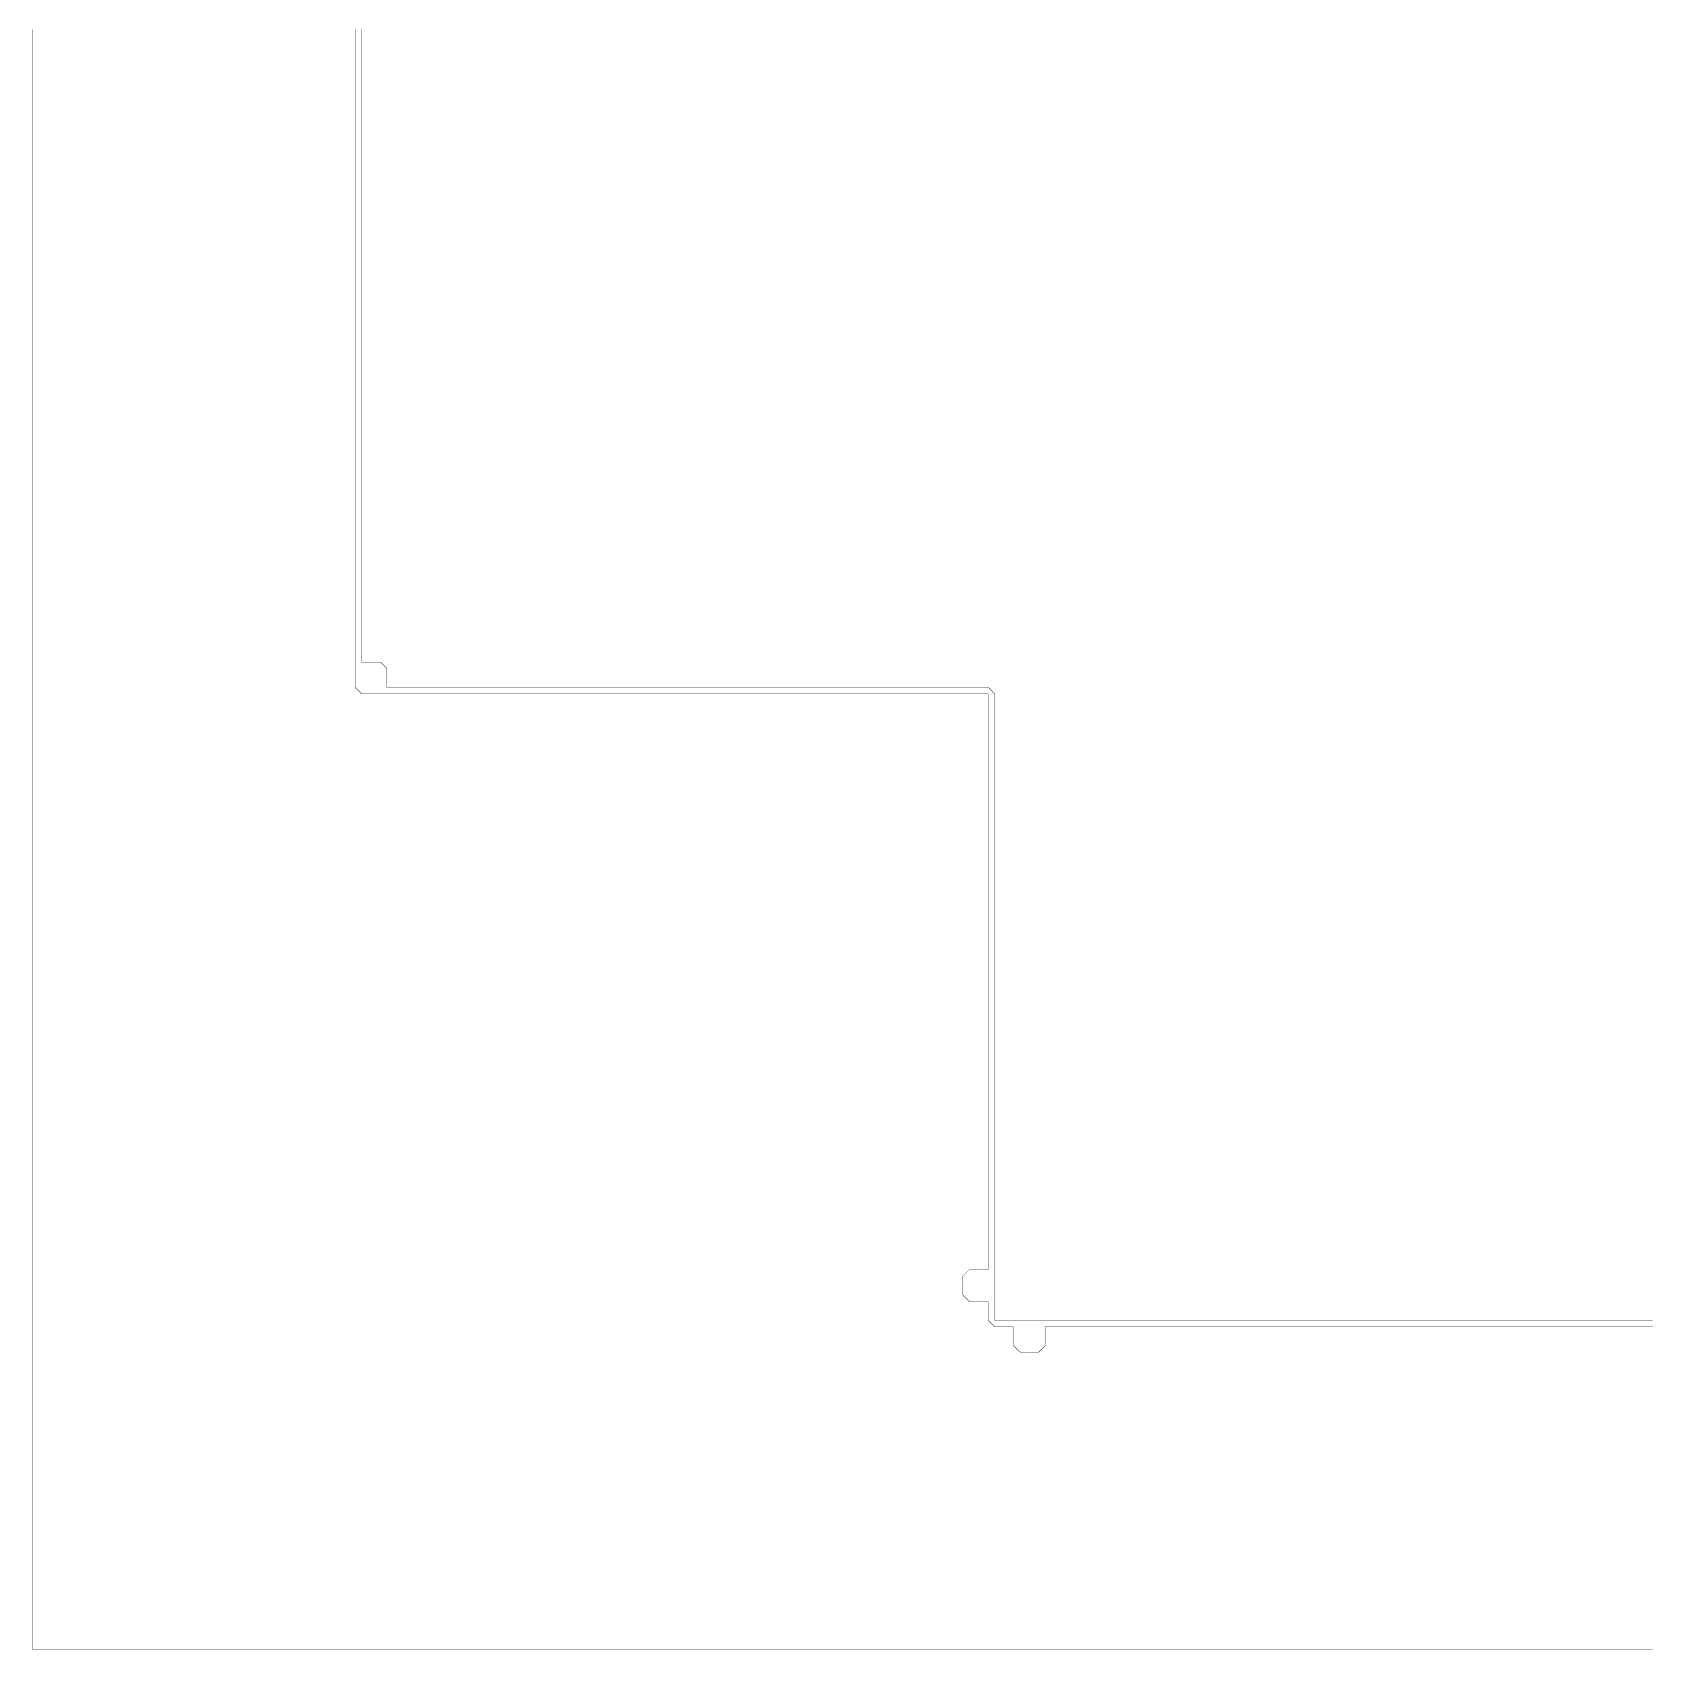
# Model space of a CAD drawing. Header units: metres. Extents: x 0 to 4990, y -4990 to 0.
# Drawn here: x 0 to 2495, y -4990 to -2495 of the extents above; entities that cross this region are included whole.
import ezdxf

# ---------------------------------------------------------------- set-up
doc = ezdxf.new("R2010")
doc.units = ezdxf.units.M
doc.layers.add('conductor', color=1, linetype='Continuous')
doc.layers.add('substrate', color=5, linetype='Continuous')

msp = doc.modelspace()

# ---------------------------------------------------------------- linework, layer by layer
at = {"layer": 'conductor', "const_width": 0.5}
msp.add_lwpolyline([(507.8125, -2490.234375), (507.8125, -2500), (507.8125, -2509.765625), (507.8125, -2519.53125), (507.8125, -2529.296875), (507.8125, -2539.0625), (507.8125, -2548.828125), (507.8125, -2558.59375), (507.8125, -2568.359375), (507.8125, -2578.125), (507.8125, -2587.890625), (507.8125, -2597.65625), (507.8125, -2607.421875), (507.8125, -2617.1875), (507.8125, -2626.953125), (507.8125, -2636.71875), (507.8125, -2646.484375), (507.8125, -2656.25), (507.8125, -2666.015625), (507.8125, -2675.78125), (507.8125, -2685.546875), (507.8125, -2695.3125), (507.8125, -2705.078125), (507.8125, -2714.84375), (507.8125, -2724.609375), (507.8125, -2734.375), (507.8125, -2744.140625), (507.8125, -2753.90625), (507.8125, -2763.671875), (507.8125, -2773.4375), (507.8125, -2783.203125), (507.8125, -2792.96875), (507.8125, -2802.734375), (507.8125, -2812.5), (507.8125, -2822.265625), (507.8125, -2832.03125), (507.8125, -2841.796875), (507.8125, -2851.5625), (507.8125, -2861.328125), (507.8125, -2871.09375), (507.8125, -2880.859375), (507.8125, -2890.625), (507.8125, -2900.390625), (507.8125, -2910.15625), (507.8125, -2919.921875), (507.8125, -2929.6875), (507.8125, -2939.453125), (507.8125, -2949.21875), (507.8125, -2958.984375), (507.8125, -2968.75), (507.8125, -2978.515625), (507.8125, -2988.28125), (507.8125, -2998.046875), (507.8125, -3007.8125), (507.8125, -3017.578125), (507.8125, -3027.34375), (507.8125, -3037.109375), (507.8125, -3046.875), (507.8125, -3056.640625), (507.8125, -3066.40625), (507.8125, -3076.171875), (507.8125, -3085.9375), (507.8125, -3095.703125), (507.8125, -3105.46875), (507.8125, -3115.234375), (507.8125, -3125), (507.8125, -3134.765625), (507.8125, -3144.53125), (507.8125, -3154.296875), (507.8125, -3164.0625), (507.8125, -3173.828125), (507.8125, -3183.59375), (507.8125, -3193.359375), (507.8125, -3203.125), (507.8125, -3212.890625), (507.8125, -3222.65625), (507.8125, -3232.421875), (507.8125, -3242.1875), (507.8125, -3251.953125), (507.8125, -3261.71875), (507.8125, -3271.484375), (507.8125, -3281.25), (507.8125, -3291.015625), (507.8125, -3300.78125), (507.8125, -3310.546875), (507.8125, -3320.3125), (507.8125, -3330.078125), (507.8125, -3339.84375), (507.8125, -3349.609375), (507.8125, -3359.375), (507.8125, -3369.140625), (507.8125, -3378.90625), (507.8125, -3388.671875), (507.8125, -3398.4375), (507.8125, -3408.203125), (507.8125, -3417.96875), (507.8125, -3427.734375), (507.8125, -3437.5), (507.8125, -3447.265625), (507.8125, -3457.03125), (507.8125, -3466.796875), (517.578125, -3466.796875), (527.34375, -3466.796875), (537.109375, -3466.796875), (546.875, -3476.5625), (546.875, -3486.328125), (546.875, -3496.09375), (546.875, -3505.859375), (556.640625, -3505.859375), (566.40625, -3505.859375), (576.171875, -3505.859375), (585.9375, -3505.859375), (595.703125, -3505.859375), (605.46875, -3505.859375), (615.234375, -3505.859375), (625, -3505.859375), (634.765625, -3505.859375), (644.53125, -3505.859375), (654.296875, -3505.859375), (664.0625, -3505.859375), (673.828125, -3505.859375), (683.59375, -3505.859375), (693.359375, -3505.859375), (703.125, -3505.859375), (712.890625, -3505.859375), (722.65625, -3505.859375), (732.421875, -3505.859375), (742.1875, -3505.859375), (751.953125, -3505.859375), (761.71875, -3505.859375), (771.484375, -3505.859375), (781.25, -3505.859375), (791.015625, -3505.859375), (800.78125, -3505.859375), (810.546875, -3505.859375), (820.3125, -3505.859375), (830.078125, -3505.859375), (839.84375, -3505.859375), (849.609375, -3505.859375), (859.375, -3505.859375), (869.140625, -3505.859375), (878.90625, -3505.859375), (888.671875, -3505.859375), (898.4375, -3505.859375), (908.203125, -3505.859375), (917.96875, -3505.859375), (927.734375, -3505.859375), (937.5, -3505.859375), (947.265625, -3505.859375), (957.03125, -3505.859375), (966.796875, -3505.859375), (976.5625, -3505.859375), (986.328125, -3505.859375), (996.09375, -3505.859375), (1005.859375, -3505.859375), (1015.625, -3505.859375), (1025.390625, -3505.859375), (1035.15625, -3505.859375), (1044.921875, -3505.859375), (1054.6875, -3505.859375), (1064.453125, -3505.859375), (1074.21875, -3505.859375), (1083.984375, -3505.859375), (1093.75, -3505.859375), (1103.515625, -3505.859375), (1113.28125, -3505.859375), (1123.046875, -3505.859375), (1132.8125, -3505.859375), (1142.578125, -3505.859375), (1152.34375, -3505.859375), (1162.109375, -3505.859375), (1171.875, -3505.859375), (1181.640625, -3505.859375), (1191.40625, -3505.859375), (1201.171875, -3505.859375), (1210.9375, -3505.859375), (1220.703125, -3505.859375), (1230.46875, -3505.859375), (1240.234375, -3505.859375), (1250, -3505.859375), (1259.765625, -3505.859375), (1269.53125, -3505.859375), (1279.296875, -3505.859375), (1289.0625, -3505.859375), (1298.828125, -3505.859375), (1308.59375, -3505.859375), (1318.359375, -3505.859375), (1328.125, -3505.859375), (1337.890625, -3505.859375), (1347.65625, -3505.859375), (1357.421875, -3505.859375), (1367.1875, -3505.859375), (1376.953125, -3505.859375), (1386.71875, -3505.859375), (1396.484375, -3505.859375), (1406.25, -3505.859375), (1416.015625, -3505.859375), (1425.78125, -3505.859375), (1435.546875, -3505.859375), (1445.3125, -3505.859375), (1455.078125, -3505.859375), (1464.84375, -3505.859375), (1474.609375, -3505.859375), (1484.375, -3515.625), (1484.375, -3525.390625), (1484.375, -3535.15625), (1484.375, -3544.921875), (1484.375, -3554.6875), (1484.375, -3564.453125), (1484.375, -3574.21875), (1484.375, -3583.984375), (1484.375, -3593.75), (1484.375, -3603.515625), (1484.375, -3613.28125), (1484.375, -3623.046875), (1484.375, -3632.8125), (1484.375, -3642.578125), (1484.375, -3652.34375), (1484.375, -3662.109375), (1484.375, -3671.875), (1484.375, -3681.640625), (1484.375, -3691.40625), (1484.375, -3701.171875), (1484.375, -3710.9375), (1484.375, -3720.703125), (1484.375, -3730.46875), (1484.375, -3740.234375), (1484.375, -3750), (1484.375, -3759.765625), (1484.375, -3769.53125), (1484.375, -3779.296875), (1484.375, -3789.0625), (1484.375, -3798.828125), (1484.375, -3808.59375), (1484.375, -3818.359375), (1484.375, -3828.125), (1484.375, -3837.890625), (1484.375, -3847.65625), (1484.375, -3857.421875), (1484.375, -3867.1875), (1484.375, -3876.953125), (1484.375, -3886.71875), (1484.375, -3896.484375), (1484.375, -3906.25), (1484.375, -3916.015625), (1484.375, -3925.78125), (1484.375, -3935.546875), (1484.375, -3945.3125), (1484.375, -3955.078125), (1484.375, -3964.84375), (1484.375, -3974.609375), (1484.375, -3984.375), (1484.375, -3994.140625), (1484.375, -4003.90625), (1484.375, -4013.671875), (1484.375, -4023.4375), (1484.375, -4033.203125), (1484.375, -4042.96875), (1484.375, -4052.734375), (1484.375, -4062.5), (1484.375, -4072.265625), (1484.375, -4082.03125), (1484.375, -4091.796875), (1484.375, -4101.5625), (1484.375, -4111.328125), (1484.375, -4121.09375), (1484.375, -4130.859375), (1484.375, -4140.625), (1484.375, -4150.390625), (1484.375, -4160.15625), (1484.375, -4169.921875), (1484.375, -4179.6875), (1484.375, -4189.453125), (1484.375, -4199.21875), (1484.375, -4208.984375), (1484.375, -4218.75), (1484.375, -4228.515625), (1484.375, -4238.28125), (1484.375, -4248.046875), (1484.375, -4257.8125), (1484.375, -4267.578125), (1484.375, -4277.34375), (1484.375, -4287.109375), (1484.375, -4296.875), (1484.375, -4306.640625), (1484.375, -4316.40625), (1484.375, -4326.171875), (1484.375, -4335.9375), (1484.375, -4345.703125), (1484.375, -4355.46875), (1484.375, -4365.234375), (1484.375, -4375), (1484.375, -4384.765625), (1484.375, -4394.53125), (1484.375, -4404.296875), (1484.375, -4414.0625), (1484.375, -4423.828125), (1484.375, -4433.59375), (1484.375, -4443.359375), (1484.375, -4453.125), (1484.375, -4462.890625), (1484.375, -4472.65625), (1484.375, -4482.421875), (1494.140625, -4482.421875), (1503.90625, -4482.421875), (1513.671875, -4482.421875), (1523.4375, -4482.421875), (1533.203125, -4482.421875), (1542.96875, -4482.421875), (1552.734375, -4482.421875), (1562.5, -4482.421875), (1572.265625, -4482.421875), (1582.03125, -4482.421875), (1591.796875, -4482.421875), (1601.5625, -4482.421875), (1611.328125, -4482.421875), (1621.09375, -4482.421875), (1630.859375, -4482.421875), (1640.625, -4482.421875), (1650.390625, -4482.421875), (1660.15625, -4482.421875), (1669.921875, -4482.421875), (1679.6875, -4482.421875), (1689.453125, -4482.421875), (1699.21875, -4482.421875), (1708.984375, -4482.421875), (1718.75, -4482.421875), (1728.515625, -4482.421875), (1738.28125, -4482.421875), (1748.046875, -4482.421875), (1757.8125, -4482.421875), (1767.578125, -4482.421875), (1777.34375, -4482.421875), (1787.109375, -4482.421875), (1796.875, -4482.421875), (1806.640625, -4482.421875), (1816.40625, -4482.421875), (1826.171875, -4482.421875), (1835.9375, -4482.421875), (1845.703125, -4482.421875), (1855.46875, -4482.421875), (1865.234375, -4482.421875), (1875, -4482.421875), (1884.765625, -4482.421875), (1894.53125, -4482.421875), (1904.296875, -4482.421875), (1914.0625, -4482.421875), (1923.828125, -4482.421875), (1933.59375, -4482.421875), (1943.359375, -4482.421875), (1953.125, -4482.421875), (1962.890625, -4482.421875), (1972.65625, -4482.421875), (1982.421875, -4482.421875), (1992.1875, -4482.421875), (2001.953125, -4482.421875), (2011.71875, -4482.421875), (2021.484375, -4482.421875), (2031.25, -4482.421875), (2041.015625, -4482.421875), (2050.78125, -4482.421875), (2060.546875, -4482.421875), (2070.3125, -4482.421875), (2080.078125, -4482.421875), (2089.84375, -4482.421875), (2099.609375, -4482.421875), (2109.375, -4482.421875), (2119.140625, -4482.421875), (2128.90625, -4482.421875), (2138.671875, -4482.421875), (2148.4375, -4482.421875), (2158.203125, -4482.421875), (2167.96875, -4482.421875), (2177.734375, -4482.421875), (2187.5, -4482.421875), (2197.265625, -4482.421875), (2207.03125, -4482.421875), (2216.796875, -4482.421875), (2226.5625, -4482.421875), (2236.328125, -4482.421875), (2246.09375, -4482.421875), (2255.859375, -4482.421875), (2265.625, -4482.421875), (2275.390625, -4482.421875), (2285.15625, -4482.421875), (2294.921875, -4482.421875), (2304.6875, -4482.421875), (2314.453125, -4482.421875), (2324.21875, -4482.421875), (2333.984375, -4482.421875), (2343.75, -4482.421875), (2353.515625, -4482.421875), (2363.28125, -4482.421875), (2373.046875, -4482.421875), (2382.8125, -4482.421875), (2392.578125, -4482.421875), (2402.34375, -4482.421875), (2412.109375, -4482.421875), (2421.875, -4482.421875), (2431.640625, -4482.421875), (2441.40625, -4482.421875), (2451.171875, -4482.421875), (2460.9375, -4482.421875), (2470.703125, -4482.421875), (2480.46875, -4482.421875), (2490.234375, -4482.421875), (2500, -4482.421875)], dxfattribs=at)
at = {"layer": 'substrate', "const_width": 0.5}
for points in [[(0, -2490.234375), (0, -2500), (0, -2509.765625), (0, -2519.53125), (0, -2529.296875), (0, -2539.0625), (0, -2548.828125), (0, -2558.59375), (0, -2568.359375), (0, -2578.125), (0, -2587.890625), (0, -2597.65625), (0, -2607.421875), (0, -2617.1875), (0, -2626.953125), (0, -2636.71875), (0, -2646.484375), (0, -2656.25), (0, -2666.015625), (0, -2675.78125), (0, -2685.546875), (0, -2695.3125), (0, -2705.078125), (0, -2714.84375), (0, -2724.609375), (0, -2734.375), (0, -2744.140625), (0, -2753.90625), (0, -2763.671875), (0, -2773.4375), (0, -2783.203125), (0, -2792.96875), (0, -2802.734375), (0, -2812.5), (0, -2822.265625), (0, -2832.03125), (0, -2841.796875), (0, -2851.5625), (0, -2861.328125), (0, -2871.09375), (0, -2880.859375), (0, -2890.625), (0, -2900.390625), (0, -2910.15625), (0, -2919.921875), (0, -2929.6875), (0, -2939.453125), (0, -2949.21875), (0, -2958.984375), (0, -2968.75), (0, -2978.515625), (0, -2988.28125), (0, -2998.046875), (0, -3007.8125), (0, -3017.578125), (0, -3027.34375), (0, -3037.109375), (0, -3046.875), (0, -3056.640625), (0, -3066.40625), (0, -3076.171875), (0, -3085.9375), (0, -3095.703125), (0, -3105.46875), (0, -3115.234375), (0, -3125), (0, -3134.765625), (0, -3144.53125), (0, -3154.296875), (0, -3164.0625), (0, -3173.828125), (0, -3183.59375), (0, -3193.359375), (0, -3203.125), (0, -3212.890625), (0, -3222.65625), (0, -3232.421875), (0, -3242.1875), (0, -3251.953125), (0, -3261.71875), (0, -3271.484375), (0, -3281.25), (0, -3291.015625), (0, -3300.78125), (0, -3310.546875), (0, -3320.3125), (0, -3330.078125), (0, -3339.84375), (0, -3349.609375), (0, -3359.375), (0, -3369.140625), (0, -3378.90625), (0, -3388.671875), (0, -3398.4375), (0, -3408.203125), (0, -3417.96875), (0, -3427.734375), (0, -3437.5), (0, -3447.265625), (0, -3457.03125), (0, -3466.796875), (0, -3476.5625), (0, -3486.328125), (0, -3496.09375), (0, -3505.859375), (0, -3515.625), (0, -3525.390625), (0, -3535.15625), (0, -3544.921875), (0, -3554.6875), (0, -3564.453125), (0, -3574.21875), (0, -3583.984375), (0, -3593.75), (0, -3603.515625), (0, -3613.28125), (0, -3623.046875), (0, -3632.8125), (0, -3642.578125), (0, -3652.34375), (0, -3662.109375), (0, -3671.875), (0, -3681.640625), (0, -3691.40625), (0, -3701.171875), (0, -3710.9375), (0, -3720.703125), (0, -3730.46875), (0, -3740.234375), (0, -3750), (0, -3759.765625), (0, -3769.53125), (0, -3779.296875), (0, -3789.0625), (0, -3798.828125), (0, -3808.59375), (0, -3818.359375), (0, -3828.125), (0, -3837.890625), (0, -3847.65625), (0, -3857.421875), (0, -3867.1875), (0, -3876.953125), (0, -3886.71875), (0, -3896.484375), (0, -3906.25), (0, -3916.015625), (0, -3925.78125), (0, -3935.546875), (0, -3945.3125), (0, -3955.078125), (0, -3964.84375), (0, -3974.609375), (0, -3984.375), (0, -3994.140625), (0, -4003.90625), (0, -4013.671875), (0, -4023.4375), (0, -4033.203125), (0, -4042.96875), (0, -4052.734375), (0, -4062.5), (0, -4072.265625), (0, -4082.03125), (0, -4091.796875), (0, -4101.5625), (0, -4111.328125), (0, -4121.09375), (0, -4130.859375), (0, -4140.625), (0, -4150.390625), (0, -4160.15625), (0, -4169.921875), (0, -4179.6875), (0, -4189.453125), (0, -4199.21875), (0, -4208.984375), (0, -4218.75), (0, -4228.515625), (0, -4238.28125), (0, -4248.046875), (0, -4257.8125), (0, -4267.578125), (0, -4277.34375), (0, -4287.109375), (0, -4296.875), (0, -4306.640625), (0, -4316.40625), (0, -4326.171875), (0, -4335.9375), (0, -4345.703125), (0, -4355.46875), (0, -4365.234375), (0, -4375), (0, -4384.765625), (0, -4394.53125), (0, -4404.296875), (0, -4414.0625), (0, -4423.828125), (0, -4433.59375), (0, -4443.359375), (0, -4453.125), (0, -4462.890625), (0, -4472.65625), (0, -4482.421875), (0, -4492.1875), (0, -4501.953125), (0, -4511.71875), (0, -4521.484375), (0, -4531.25), (0, -4541.015625), (0, -4550.78125), (0, -4560.546875), (0, -4570.3125), (0, -4580.078125), (0, -4589.84375), (0, -4599.609375), (0, -4609.375), (0, -4619.140625), (0, -4628.90625), (0, -4638.671875), (0, -4648.4375), (0, -4658.203125), (0, -4667.96875), (0, -4677.734375), (0, -4687.5), (0, -4697.265625), (0, -4707.03125), (0, -4716.796875), (0, -4726.5625), (0, -4736.328125), (0, -4746.09375), (0, -4755.859375), (0, -4765.625), (0, -4775.390625), (0, -4785.15625), (0, -4794.921875), (0, -4804.6875), (0, -4814.453125), (0, -4824.21875), (0, -4833.984375), (0, -4843.75), (0, -4853.515625), (0, -4863.28125), (0, -4873.046875), (0, -4882.8125), (0, -4892.578125), (0, -4902.34375), (0, -4912.109375), (0, -4921.875), (0, -4931.640625), (0, -4941.40625), (0, -4951.171875), (0, -4960.9375), (0, -4970.703125), (0, -4980.46875), (0, -4990.234375), (9.765625, -4990.234375), (19.53125, -4990.234375), (29.296875, -4990.234375), (39.0625, -4990.234375), (48.828125, -4990.234375), (58.59375, -4990.234375), (68.359375, -4990.234375), (78.125, -4990.234375), (87.890625, -4990.234375), (97.65625, -4990.234375), (107.421875, -4990.234375), (117.1875, -4990.234375), (126.953125, -4990.234375), (136.71875, -4990.234375), (146.484375, -4990.234375), (156.25, -4990.234375), (166.015625, -4990.234375), (175.78125, -4990.234375), (185.546875, -4990.234375), (195.3125, -4990.234375), (205.078125, -4990.234375), (214.84375, -4990.234375), (224.609375, -4990.234375), (234.375, -4990.234375), (244.140625, -4990.234375), (253.90625, -4990.234375), (263.671875, -4990.234375), (273.4375, -4990.234375), (283.203125, -4990.234375), (292.96875, -4990.234375), (302.734375, -4990.234375), (312.5, -4990.234375), (322.265625, -4990.234375), (332.03125, -4990.234375), (341.796875, -4990.234375), (351.5625, -4990.234375), (361.328125, -4990.234375), (371.09375, -4990.234375), (380.859375, -4990.234375), (390.625, -4990.234375), (400.390625, -4990.234375), (410.15625, -4990.234375), (419.921875, -4990.234375), (429.6875, -4990.234375), (439.453125, -4990.234375), (449.21875, -4990.234375), (458.984375, -4990.234375), (468.75, -4990.234375), (478.515625, -4990.234375), (488.28125, -4990.234375), (498.046875, -4990.234375), (507.8125, -4990.234375), (517.578125, -4990.234375), (527.34375, -4990.234375), (537.109375, -4990.234375), (546.875, -4990.234375), (556.640625, -4990.234375), (566.40625, -4990.234375), (576.171875, -4990.234375), (585.9375, -4990.234375), (595.703125, -4990.234375), (605.46875, -4990.234375), (615.234375, -4990.234375), (625, -4990.234375), (634.765625, -4990.234375), (644.53125, -4990.234375), (654.296875, -4990.234375), (664.0625, -4990.234375), (673.828125, -4990.234375), (683.59375, -4990.234375), (693.359375, -4990.234375), (703.125, -4990.234375), (712.890625, -4990.234375), (722.65625, -4990.234375), (732.421875, -4990.234375), (742.1875, -4990.234375), (751.953125, -4990.234375), (761.71875, -4990.234375), (771.484375, -4990.234375), (781.25, -4990.234375), (791.015625, -4990.234375), (800.78125, -4990.234375), (810.546875, -4990.234375), (820.3125, -4990.234375), (830.078125, -4990.234375), (839.84375, -4990.234375), (849.609375, -4990.234375), (859.375, -4990.234375), (869.140625, -4990.234375), (878.90625, -4990.234375), (888.671875, -4990.234375), (898.4375, -4990.234375), (908.203125, -4990.234375), (917.96875, -4990.234375), (927.734375, -4990.234375), (937.5, -4990.234375), (947.265625, -4990.234375), (957.03125, -4990.234375), (966.796875, -4990.234375), (976.5625, -4990.234375), (986.328125, -4990.234375), (996.09375, -4990.234375), (1005.859375, -4990.234375), (1015.625, -4990.234375), (1025.390625, -4990.234375), (1035.15625, -4990.234375), (1044.921875, -4990.234375), (1054.6875, -4990.234375), (1064.453125, -4990.234375), (1074.21875, -4990.234375), (1083.984375, -4990.234375), (1093.75, -4990.234375), (1103.515625, -4990.234375), (1113.28125, -4990.234375), (1123.046875, -4990.234375), (1132.8125, -4990.234375), (1142.578125, -4990.234375), (1152.34375, -4990.234375), (1162.109375, -4990.234375), (1171.875, -4990.234375), (1181.640625, -4990.234375), (1191.40625, -4990.234375), (1201.171875, -4990.234375), (1210.9375, -4990.234375), (1220.703125, -4990.234375), (1230.46875, -4990.234375), (1240.234375, -4990.234375), (1250, -4990.234375), (1259.765625, -4990.234375), (1269.53125, -4990.234375), (1279.296875, -4990.234375), (1289.0625, -4990.234375), (1298.828125, -4990.234375), (1308.59375, -4990.234375), (1318.359375, -4990.234375), (1328.125, -4990.234375), (1337.890625, -4990.234375), (1347.65625, -4990.234375), (1357.421875, -4990.234375), (1367.1875, -4990.234375), (1376.953125, -4990.234375), (1386.71875, -4990.234375), (1396.484375, -4990.234375), (1406.25, -4990.234375), (1416.015625, -4990.234375), (1425.78125, -4990.234375), (1435.546875, -4990.234375), (1445.3125, -4990.234375), (1455.078125, -4990.234375), (1464.84375, -4990.234375), (1474.609375, -4990.234375), (1484.375, -4990.234375), (1494.140625, -4990.234375), (1503.90625, -4990.234375), (1513.671875, -4990.234375), (1523.4375, -4990.234375), (1533.203125, -4990.234375), (1542.96875, -4990.234375), (1552.734375, -4990.234375), (1562.5, -4990.234375), (1572.265625, -4990.234375), (1582.03125, -4990.234375), (1591.796875, -4990.234375), (1601.5625, -4990.234375), (1611.328125, -4990.234375), (1621.09375, -4990.234375), (1630.859375, -4990.234375), (1640.625, -4990.234375), (1650.390625, -4990.234375), (1660.15625, -4990.234375), (1669.921875, -4990.234375), (1679.6875, -4990.234375), (1689.453125, -4990.234375), (1699.21875, -4990.234375), (1708.984375, -4990.234375), (1718.75, -4990.234375), (1728.515625, -4990.234375), (1738.28125, -4990.234375), (1748.046875, -4990.234375), (1757.8125, -4990.234375), (1767.578125, -4990.234375), (1777.34375, -4990.234375), (1787.109375, -4990.234375), (1796.875, -4990.234375), (1806.640625, -4990.234375), (1816.40625, -4990.234375), (1826.171875, -4990.234375), (1835.9375, -4990.234375), (1845.703125, -4990.234375), (1855.46875, -4990.234375), (1865.234375, -4990.234375), (1875, -4990.234375), (1884.765625, -4990.234375), (1894.53125, -4990.234375), (1904.296875, -4990.234375), (1914.0625, -4990.234375), (1923.828125, -4990.234375), (1933.59375, -4990.234375), (1943.359375, -4990.234375), (1953.125, -4990.234375), (1962.890625, -4990.234375), (1972.65625, -4990.234375), (1982.421875, -4990.234375), (1992.1875, -4990.234375), (2001.953125, -4990.234375), (2011.71875, -4990.234375), (2021.484375, -4990.234375), (2031.25, -4990.234375), (2041.015625, -4990.234375), (2050.78125, -4990.234375), (2060.546875, -4990.234375), (2070.3125, -4990.234375), (2080.078125, -4990.234375), (2089.84375, -4990.234375), (2099.609375, -4990.234375), (2109.375, -4990.234375), (2119.140625, -4990.234375), (2128.90625, -4990.234375), (2138.671875, -4990.234375), (2148.4375, -4990.234375), (2158.203125, -4990.234375), (2167.96875, -4990.234375), (2177.734375, -4990.234375), (2187.5, -4990.234375), (2197.265625, -4990.234375), (2207.03125, -4990.234375), (2216.796875, -4990.234375), (2226.5625, -4990.234375), (2236.328125, -4990.234375), (2246.09375, -4990.234375), (2255.859375, -4990.234375), (2265.625, -4990.234375), (2275.390625, -4990.234375), (2285.15625, -4990.234375), (2294.921875, -4990.234375), (2304.6875, -4990.234375), (2314.453125, -4990.234375), (2324.21875, -4990.234375), (2333.984375, -4990.234375), (2343.75, -4990.234375), (2353.515625, -4990.234375), (2363.28125, -4990.234375), (2373.046875, -4990.234375), (2382.8125, -4990.234375), (2392.578125, -4990.234375), (2402.34375, -4990.234375), (2412.109375, -4990.234375), (2421.875, -4990.234375), (2431.640625, -4990.234375), (2441.40625, -4990.234375), (2451.171875, -4990.234375), (2460.9375, -4990.234375), (2470.703125, -4990.234375), (2480.46875, -4990.234375), (2490.234375, -4990.234375), (2500, -4990.234375)], [(2500, -4492.1875), (2490.234375, -4492.1875), (2480.46875, -4492.1875), (2470.703125, -4492.1875), (2460.9375, -4492.1875), (2451.171875, -4492.1875), (2441.40625, -4492.1875), (2431.640625, -4492.1875), (2421.875, -4492.1875), (2412.109375, -4492.1875), (2402.34375, -4492.1875), (2392.578125, -4492.1875), (2382.8125, -4492.1875), (2373.046875, -4492.1875), (2363.28125, -4492.1875), (2353.515625, -4492.1875), (2343.75, -4492.1875), (2333.984375, -4492.1875), (2324.21875, -4492.1875), (2314.453125, -4492.1875), (2304.6875, -4492.1875), (2294.921875, -4492.1875), (2285.15625, -4492.1875), (2275.390625, -4492.1875), (2265.625, -4492.1875), (2255.859375, -4492.1875), (2246.09375, -4492.1875), (2236.328125, -4492.1875), (2226.5625, -4492.1875), (2216.796875, -4492.1875), (2207.03125, -4492.1875), (2197.265625, -4492.1875), (2187.5, -4492.1875), (2177.734375, -4492.1875), (2167.96875, -4492.1875), (2158.203125, -4492.1875), (2148.4375, -4492.1875), (2138.671875, -4492.1875), (2128.90625, -4492.1875), (2119.140625, -4492.1875), (2109.375, -4492.1875), (2099.609375, -4492.1875), (2089.84375, -4492.1875), (2080.078125, -4492.1875), (2070.3125, -4492.1875), (2060.546875, -4492.1875), (2050.78125, -4492.1875), (2041.015625, -4492.1875), (2031.25, -4492.1875), (2021.484375, -4492.1875), (2011.71875, -4492.1875), (2001.953125, -4492.1875), (1992.1875, -4492.1875), (1982.421875, -4492.1875), (1972.65625, -4492.1875), (1962.890625, -4492.1875), (1953.125, -4492.1875), (1943.359375, -4492.1875), (1933.59375, -4492.1875), (1923.828125, -4492.1875), (1914.0625, -4492.1875), (1904.296875, -4492.1875), (1894.53125, -4492.1875), (1884.765625, -4492.1875), (1875, -4492.1875), (1865.234375, -4492.1875), (1855.46875, -4492.1875), (1845.703125, -4492.1875), (1835.9375, -4492.1875), (1826.171875, -4492.1875), (1816.40625, -4492.1875), (1806.640625, -4492.1875), (1796.875, -4492.1875), (1787.109375, -4492.1875), (1777.34375, -4492.1875), (1767.578125, -4492.1875), (1757.8125, -4492.1875), (1748.046875, -4492.1875), (1738.28125, -4492.1875), (1728.515625, -4492.1875), (1718.75, -4492.1875), (1708.984375, -4492.1875), (1699.21875, -4492.1875), (1689.453125, -4492.1875), (1679.6875, -4492.1875), (1669.921875, -4492.1875), (1660.15625, -4492.1875), (1650.390625, -4492.1875), (1640.625, -4492.1875), (1630.859375, -4492.1875), (1621.09375, -4492.1875), (1611.328125, -4492.1875), (1601.5625, -4492.1875), (1591.796875, -4492.1875), (1582.03125, -4492.1875), (1572.265625, -4492.1875), (1562.5, -4492.1875), (1562.5, -4501.953125), (1562.5, -4511.71875), (1562.5, -4521.484375), (1552.734375, -4531.25), (1542.96875, -4531.25), (1533.203125, -4531.25), (1523.4375, -4531.25), (1513.671875, -4521.484375), (1513.671875, -4511.71875), (1513.671875, -4501.953125), (1513.671875, -4492.1875), (1503.90625, -4492.1875), (1494.140625, -4492.1875), (1484.375, -4492.1875), (1474.609375, -4482.421875), (1474.609375, -4472.65625), (1474.609375, -4462.890625), (1474.609375, -4453.125), (1464.84375, -4453.125), (1455.078125, -4453.125), (1445.3125, -4453.125), (1435.546875, -4443.359375), (1435.546875, -4433.59375), (1435.546875, -4423.828125), (1435.546875, -4414.0625), (1445.3125, -4404.296875), (1455.078125, -4404.296875), (1464.84375, -4404.296875), (1474.609375, -4404.296875), (1474.609375, -4394.53125), (1474.609375, -4384.765625), (1474.609375, -4375), (1474.609375, -4365.234375), (1474.609375, -4355.46875), (1474.609375, -4345.703125), (1474.609375, -4335.9375), (1474.609375, -4326.171875), (1474.609375, -4316.40625), (1474.609375, -4306.640625), (1474.609375, -4296.875), (1474.609375, -4287.109375), (1474.609375, -4277.34375), (1474.609375, -4267.578125), (1474.609375, -4257.8125), (1474.609375, -4248.046875), (1474.609375, -4238.28125), (1474.609375, -4228.515625), (1474.609375, -4218.75), (1474.609375, -4208.984375), (1474.609375, -4199.21875), (1474.609375, -4189.453125), (1474.609375, -4179.6875), (1474.609375, -4169.921875), (1474.609375, -4160.15625), (1474.609375, -4150.390625), (1474.609375, -4140.625), (1474.609375, -4130.859375), (1474.609375, -4121.09375), (1474.609375, -4111.328125), (1474.609375, -4101.5625), (1474.609375, -4091.796875), (1474.609375, -4082.03125), (1474.609375, -4072.265625), (1474.609375, -4062.5), (1474.609375, -4052.734375), (1474.609375, -4042.96875), (1474.609375, -4033.203125), (1474.609375, -4023.4375), (1474.609375, -4013.671875), (1474.609375, -4003.90625), (1474.609375, -3994.140625), (1474.609375, -3984.375), (1474.609375, -3974.609375), (1474.609375, -3964.84375), (1474.609375, -3955.078125), (1474.609375, -3945.3125), (1474.609375, -3935.546875), (1474.609375, -3925.78125), (1474.609375, -3916.015625), (1474.609375, -3906.25), (1474.609375, -3896.484375), (1474.609375, -3886.71875), (1474.609375, -3876.953125), (1474.609375, -3867.1875), (1474.609375, -3857.421875), (1474.609375, -3847.65625), (1474.609375, -3837.890625), (1474.609375, -3828.125), (1474.609375, -3818.359375), (1474.609375, -3808.59375), (1474.609375, -3798.828125), (1474.609375, -3789.0625), (1474.609375, -3779.296875), (1474.609375, -3769.53125), (1474.609375, -3759.765625), (1474.609375, -3750), (1474.609375, -3740.234375), (1474.609375, -3730.46875), (1474.609375, -3720.703125), (1474.609375, -3710.9375), (1474.609375, -3701.171875), (1474.609375, -3691.40625), (1474.609375, -3681.640625), (1474.609375, -3671.875), (1474.609375, -3662.109375), (1474.609375, -3652.34375), (1474.609375, -3642.578125), (1474.609375, -3632.8125), (1474.609375, -3623.046875), (1474.609375, -3613.28125), (1474.609375, -3603.515625), (1474.609375, -3593.75), (1474.609375, -3583.984375), (1474.609375, -3574.21875), (1474.609375, -3564.453125), (1474.609375, -3554.6875), (1474.609375, -3544.921875), (1474.609375, -3535.15625), (1474.609375, -3525.390625), (1474.609375, -3515.625), (1464.84375, -3515.625), (1455.078125, -3515.625), (1445.3125, -3515.625), (1435.546875, -3515.625), (1425.78125, -3515.625), (1416.015625, -3515.625), (1406.25, -3515.625), (1396.484375, -3515.625), (1386.71875, -3515.625), (1376.953125, -3515.625), (1367.1875, -3515.625), (1357.421875, -3515.625), (1347.65625, -3515.625), (1337.890625, -3515.625), (1328.125, -3515.625), (1318.359375, -3515.625), (1308.59375, -3515.625), (1298.828125, -3515.625), (1289.0625, -3515.625), (1279.296875, -3515.625), (1269.53125, -3515.625), (1259.765625, -3515.625), (1250, -3515.625), (1240.234375, -3515.625), (1230.46875, -3515.625), (1220.703125, -3515.625), (1210.9375, -3515.625), (1201.171875, -3515.625), (1191.40625, -3515.625), (1181.640625, -3515.625), (1171.875, -3515.625), (1162.109375, -3515.625), (1152.34375, -3515.625), (1142.578125, -3515.625), (1132.8125, -3515.625), (1123.046875, -3515.625), (1113.28125, -3515.625), (1103.515625, -3515.625), (1093.75, -3515.625), (1083.984375, -3515.625), (1074.21875, -3515.625), (1064.453125, -3515.625), (1054.6875, -3515.625), (1044.921875, -3515.625), (1035.15625, -3515.625), (1025.390625, -3515.625), (1015.625, -3515.625), (1005.859375, -3515.625), (996.09375, -3515.625), (986.328125, -3515.625), (976.5625, -3515.625), (966.796875, -3515.625), (957.03125, -3515.625), (947.265625, -3515.625), (937.5, -3515.625), (927.734375, -3515.625), (917.96875, -3515.625), (908.203125, -3515.625), (898.4375, -3515.625), (888.671875, -3515.625), (878.90625, -3515.625), (869.140625, -3515.625), (859.375, -3515.625), (849.609375, -3515.625), (839.84375, -3515.625), (830.078125, -3515.625), (820.3125, -3515.625), (810.546875, -3515.625), (800.78125, -3515.625), (791.015625, -3515.625), (781.25, -3515.625), (771.484375, -3515.625), (761.71875, -3515.625), (751.953125, -3515.625), (742.1875, -3515.625), (732.421875, -3515.625), (722.65625, -3515.625), (712.890625, -3515.625), (703.125, -3515.625), (693.359375, -3515.625), (683.59375, -3515.625), (673.828125, -3515.625), (664.0625, -3515.625), (654.296875, -3515.625), (644.53125, -3515.625), (634.765625, -3515.625), (625, -3515.625), (615.234375, -3515.625), (605.46875, -3515.625), (595.703125, -3515.625), (585.9375, -3515.625), (576.171875, -3515.625), (566.40625, -3515.625), (556.640625, -3515.625), (546.875, -3515.625), (537.109375, -3515.625), (527.34375, -3515.625), (517.578125, -3515.625), (507.8125, -3515.625), (498.046875, -3505.859375), (498.046875, -3496.09375), (498.046875, -3486.328125), (498.046875, -3476.5625), (498.046875, -3466.796875), (498.046875, -3457.03125), (498.046875, -3447.265625), (498.046875, -3437.5), (498.046875, -3427.734375), (498.046875, -3417.96875), (498.046875, -3408.203125), (498.046875, -3398.4375), (498.046875, -3388.671875), (498.046875, -3378.90625), (498.046875, -3369.140625), (498.046875, -3359.375), (498.046875, -3349.609375), (498.046875, -3339.84375), (498.046875, -3330.078125), (498.046875, -3320.3125), (498.046875, -3310.546875), (498.046875, -3300.78125), (498.046875, -3291.015625), (498.046875, -3281.25), (498.046875, -3271.484375), (498.046875, -3261.71875), (498.046875, -3251.953125), (498.046875, -3242.1875), (498.046875, -3232.421875), (498.046875, -3222.65625), (498.046875, -3212.890625), (498.046875, -3203.125), (498.046875, -3193.359375), (498.046875, -3183.59375), (498.046875, -3173.828125), (498.046875, -3164.0625), (498.046875, -3154.296875), (498.046875, -3144.53125), (498.046875, -3134.765625), (498.046875, -3125), (498.046875, -3115.234375), (498.046875, -3105.46875), (498.046875, -3095.703125), (498.046875, -3085.9375), (498.046875, -3076.171875), (498.046875, -3066.40625), (498.046875, -3056.640625), (498.046875, -3046.875), (498.046875, -3037.109375), (498.046875, -3027.34375), (498.046875, -3017.578125), (498.046875, -3007.8125), (498.046875, -2998.046875), (498.046875, -2988.28125), (498.046875, -2978.515625), (498.046875, -2968.75), (498.046875, -2958.984375), (498.046875, -2949.21875), (498.046875, -2939.453125), (498.046875, -2929.6875), (498.046875, -2919.921875), (498.046875, -2910.15625), (498.046875, -2900.390625), (498.046875, -2890.625), (498.046875, -2880.859375), (498.046875, -2871.09375), (498.046875, -2861.328125), (498.046875, -2851.5625), (498.046875, -2841.796875), (498.046875, -2832.03125), (498.046875, -2822.265625), (498.046875, -2812.5), (498.046875, -2802.734375), (498.046875, -2792.96875), (498.046875, -2783.203125), (498.046875, -2773.4375), (498.046875, -2763.671875), (498.046875, -2753.90625), (498.046875, -2744.140625), (498.046875, -2734.375), (498.046875, -2724.609375), (498.046875, -2714.84375), (498.046875, -2705.078125), (498.046875, -2695.3125), (498.046875, -2685.546875), (498.046875, -2675.78125), (498.046875, -2666.015625), (498.046875, -2656.25), (498.046875, -2646.484375), (498.046875, -2636.71875), (498.046875, -2626.953125), (498.046875, -2617.1875), (498.046875, -2607.421875), (498.046875, -2597.65625), (498.046875, -2587.890625), (498.046875, -2578.125), (498.046875, -2568.359375), (498.046875, -2558.59375), (498.046875, -2548.828125), (498.046875, -2539.0625), (498.046875, -2529.296875), (498.046875, -2519.53125), (498.046875, -2509.765625), (498.046875, -2500), (498.046875, -2490.234375)]]:
    msp.add_lwpolyline(points, dxfattribs=at)

doc.saveas('drawing.dxf')
